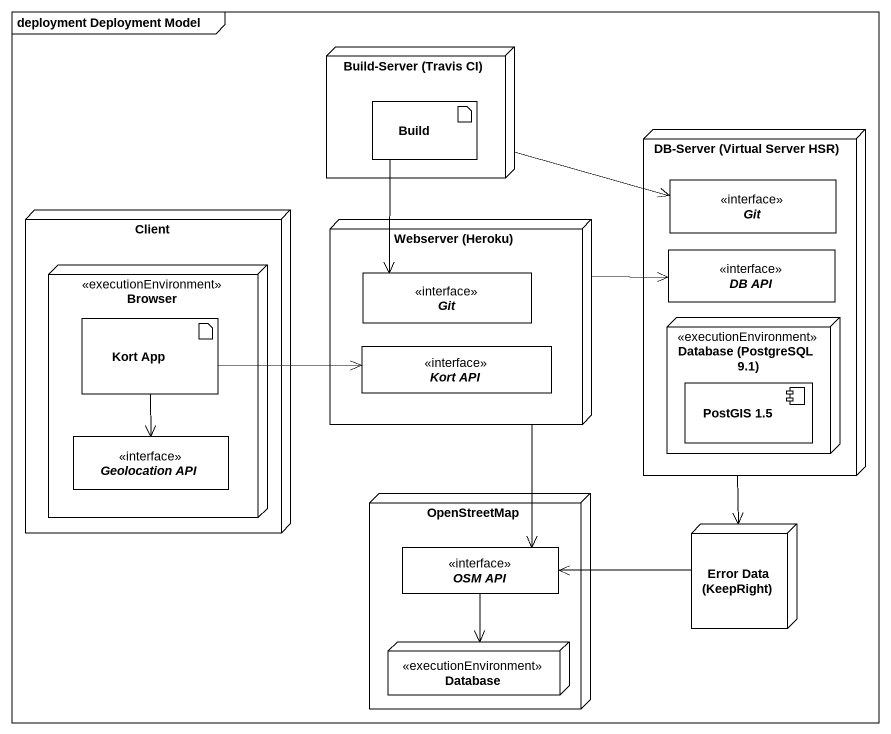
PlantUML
@startuml
mainframe deployment Deployment Model
allowmixing
hide circle
hide empty members
node "Build-Server (Travis CI)" as Build_Server_Travis_CI {
  artifact Build
}
node "DB-Server (Virtual Server HSR)" as DB_Server_Virtual_Server_HSR {
  interface Git <<interface>>
  interface "DB API" as DB_API <<interface>>
  node "Database (PostgreSQL 9.1)" as Database_PostgreSQL_9_1 <<executionEnvironment>> {
    component "PostGIS 1.5" as PostGIS_1_5
  }
}
node Client {
  node Browser <<executionEnvironment>> {
    artifact "Kort App" as Kort_App
    interface "Geolocation API" as Geolocation_API <<interface>>
  }
}
node "Webserver (Heroku)" as Webserver_Heroku {
  interface "Git" as Git_2 <<interface>>
  interface "Kort API" as Kort_API <<interface>>
}
node OpenStreetMap {
  interface "OSM API" as OSM_API <<interface>>
  node "Database" as Database_ <<executionEnvironment>>
}
node "Error Data (KeepRight)" as Error_Data_KeepRight
Build_Server_Travis_CI -right-> Git
Build --> Git_2
DB_Server_Virtual_Server_HSR --> Error_Data_KeepRight
Webserver_Heroku -right-> DB_API
Webserver_Heroku --> OSM_API
Kort_App -right-> Kort_API
Kort_App --> Geolocation_API
Error_Data_KeepRight -left-> OSM_API
OSM_API --> Database_
@enduml
